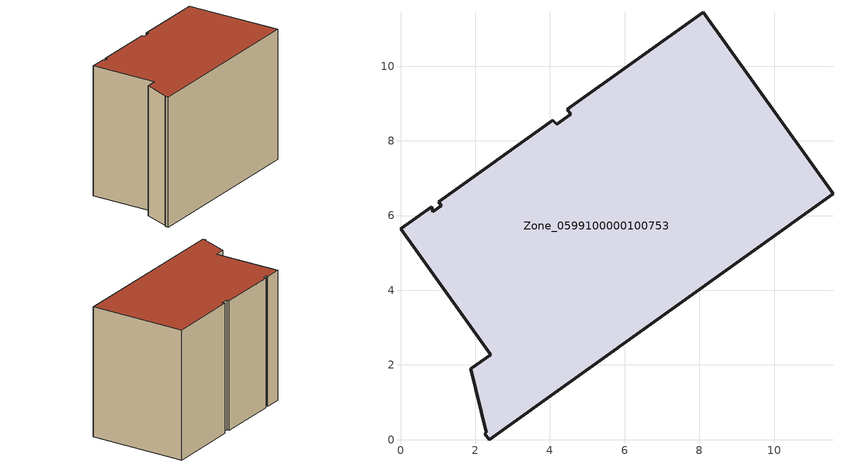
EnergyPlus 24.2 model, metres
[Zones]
Zone_0599100000100753
 floor ground (C_G): 1.09,6.26 1.02,6.37 4.07,8.56 4.19,8.45 4.56,8.71 4.47,8.84 8.1,11.44 11.58,6.58 2.37,0 2.25,0.16 2.3,0.2 1.89,1.9 2.41,2.27 0,5.64 0.83,6.24 0.86,6.1 z0
 wall outside (C_F): 8.1,11.44 4.47,8.84 4.56,8.71 4.19,8.45 4.07,8.56 1.02,6.37 1.09,6.26 0.86,6.1 0.83,6.24 0,5.64 2.41,2.27 1.89,1.9 2.3,0.2 2.25,0.16 2.37,0 11.58,6.58 8.1,11.44 z0:8.05
 roof outside (C_R): 1.02,6.37 1.09,6.26 0.86,6.1 0.83,6.24 0,5.64 2.41,2.27 1.89,1.9 2.3,0.2 2.25,0.16 2.37,0 11.58,6.58 8.1,11.44 4.47,8.84 4.56,8.71 4.19,8.45 4.07,8.56 z8.05
[BUILDING]
Pand.0599100000100753: North Axis=0; Terrain=City; Loads Convergence Tolerance Value=0.04; Temperature Convergence Tolerance Value=0.4; Solar Distribution=FullExterior; Maximum Number of Warmup Days=25; Minimum Number of Warmup Days=1
[Site:Location]
Rotterdam.The.Hague.AP_ZH_NLD Design_Conditions: Latitude=51.96; Longitude=4.45; Time Zone=1; Elevation=-4.5
[SITE:GROUNDTEMPERATURE:BUILDINGSURFACE]
18, 18, 18, 18, 18, 18, 18, 18, 18, 18, 18, 18
[MATERIAL] Thermal Absorptance=0.9; Solar Absorptance=0.7; Visible Absorptance=0.7
Name | Roughness | Thickness | Conductivity | Density | Specific Heat
G.TC.1975-1991 | MediumSmooth | 0.15 | 0.288461 | 540 | 1210
F.TC.1975-1991 | Rough | 0.3 | 0.230769 | 1920 | 840
R.TC.1975-1991 | MediumRough | 0.2 | 0.153846 | 1500 | 1000
[CONSTRUCTION]
C_G: G.TC.1975-1991
C_F: F.TC.1975-1991
C_R: R.TC.1975-1991
[ZONE]
Zone_0599100000100753: Type=1; Multiplier=1; Ceiling Height=Autocalculate; Volume=Autocalculate; Floor Area=autocalculate; Part of Total Floor Area=Yes
[ZONEINFILTRATION:DESIGNFLOWRATE]
Infil_Zone_0599100000100753: Zone or ZoneList or Space or SpaceList=Zone_0599100000100753; Schedule=AlwaysOn; Design Flow Rate Calculation Method=Flow/Area; Flow Rate per Floor Area=0.003; Constant Term Coefficient=1; Temperature Term Coefficient=0; Velocity Term Coefficient=0; Velocity Squared Term Coefficient=0
[HVACTEMPLATE:ZONE:IDEALLOADSAIRSYSTEM]
Zone_0599100000100753: Maximum Heating Supply Air Temperature=50; Minimum Cooling Supply Air Temperature=13; Maximum Heating Supply Air Humidity Ratio=0.0156; Minimum Cooling Supply Air Humidity Ratio=0.0077; Heating Limit=NoLimit; Cooling Limit=NoLimit; Dehumidification Control Type=ConstantSensibleHeatRatio; Cooling Sensible Heat Ratio=0.7; Dehumidification Setpoint=60; Humidification Control Type=None; Humidification Setpoint=30; Outdoor Air Method=None; Outdoor Air Flow Rate per Person=0.00944; Outdoor Air Flow Rate per Zone Floor Area=0; Outdoor Air Flow Rate per Zone=0; Demand Controlled Ventilation Type=None; Outdoor Air Economizer Type=NoEconomizer; Heat Recovery Type=None; Sensible Heat Recovery Effectiveness=0.7; Latent Heat Recovery Effectiveness=0.65
[ZONECONTROL:THERMOSTAT]
ThermostatControl_Zone_0599100000100753: Zone or ZoneList=Zone_0599100000100753; Control Type Schedule=DualSetpointControlType; Control 1=Thermostat_Zone_0599100000100753; Temperature Difference Between Cutout And Setpoint=0
[THERMOSTATSETPOINT:DUALSETPOINT]
Thermostat_Zone_0599100000100753: Heating Setpoint Temperature Schedule=HeatingSetpoint_Zone_0599100000100753; Cooling Setpoint Temperature Schedule=CoolingSetpoint_Zone_0599100000100753
[SCHEDULE:COMPACT]
HeatingSetpoint_Zone_0599100000100753: Through: 12/31, For: AllDays, Until: 24:00, 21
CoolingSetpoint_Zone_0599100000100753: Through: 12/31, For: AllDays, Until: 24:00, 24
DualSetpointControlType: Through: 12/31, For: AllDays, Until: 24:00, 4
AlwaysOn: Through: 12/31, For: AllDays, Until: 24:00, 1
